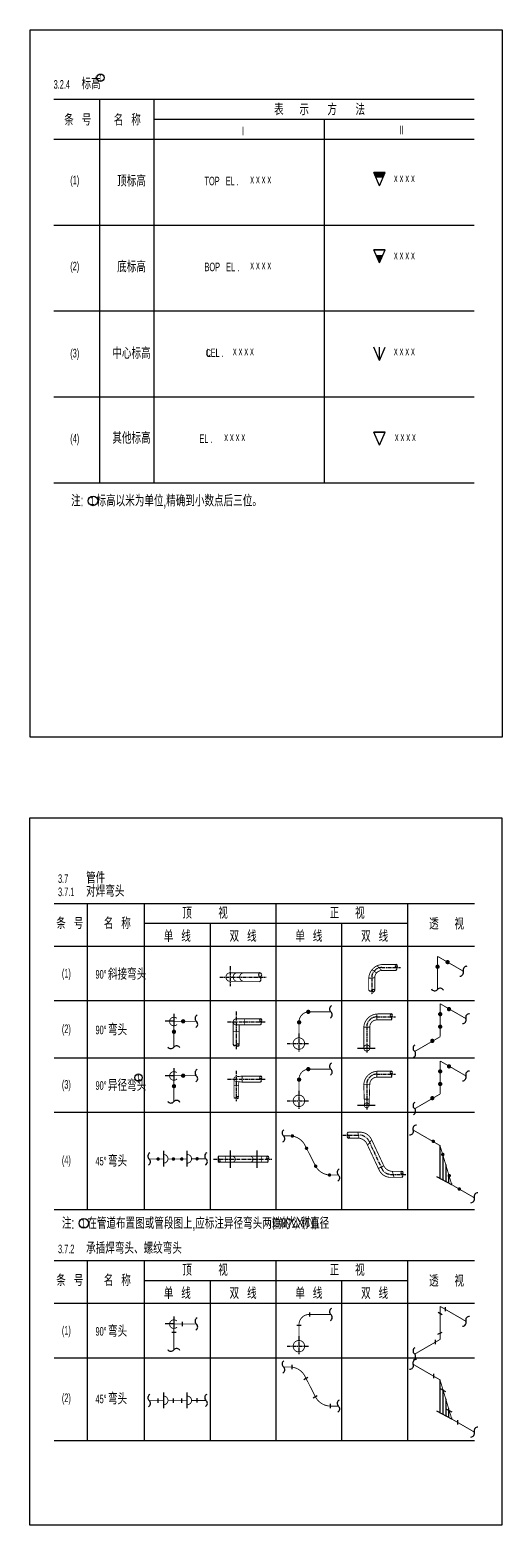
# Model space of a CAD drawing. Header units: inches. Extents: x -18 to 2014, y 4 to 801.
# Drawn here: x 542 to 707, y 279 to 801 of the extents above; entities that cross this region are included whole.
import ezdxf

# ---------------------------------------------------------------- set-up
doc = ezdxf.new("R2010")
doc.units = ezdxf.units.IN
doc.header["$MEASUREMENT"] = 0
doc.linetypes.add('CENTER', pattern=[2, 1.25, -0.25, 0.25, -0.25])
doc.layers.add('TEXT', color=6, linetype='Continuous')
doc.styles.get("Standard").update_dxf_attribs({"font": 'pdatxt.shx', "bigfont": 'hztxt.shx'})

# ---------------------------------------------------------------- blocks, each defined once
blk = doc.blocks.new('BZH')
at = {"layer": 'TEXT', "color": 6}
for centre, start, end in [((0.5330142281600274, 0.6703013697842835), 120.0646550722237, 231.5087731403127), ((-0.5614378965001379, -0.6466804327719728), 296.5830063715022, 49.03599266516452)]:
    blk.add_arc(centre, 0.8563924881481542, start, end, dxfattribs=at)

msp = doc.modelspace()

# ---------------------------------------------------------------- linework, layer by layer
at = {"color": 3}
for p, q in [((542.3260188772502, 801.3490613017178), (707.3260188772502, 801.3490613017178)), ((542.3260188772502, 554.3490613017178), (542.3260188772502, 801.3490613017178)), ((707.3260188772502, 801.3490613017178), (707.3260188772502, 554.3490613017178)), ((550.5862079255872, 777.1931770831769), (697.5862079255872, 777.1931770831769)), ((566.5862079255872, 777.1931770831769), (566.5862079255872, 643.1931770831768)), ((585.5862079255872, 777.1931770831769), (585.5862079255872, 643.1931770831768)), ((585.5862079255872, 770.1931770831769), (697.5862079255872, 770.1931770831769)), ((645.1579582771343, 770.1931770831767), (645.1579582771343, 643.1931770831769)), ((550.5862079255872, 763.1931770831769), (697.5862079255872, 763.1931770831769)), ((664.4432277658708, 746.9052077853365), (662.4432277658708, 751.5052077853364)), ((666.4432277658708, 751.5052077853364), (662.4432277658708, 751.5052077853364)), ((662.4432277658708, 751.5052077853364), (666.4432277658708, 751.5052077853364)), ((664.4432277658708, 746.9052077853365), (662.4432277658708, 751.5052077853364)), ((664.4432277658708, 746.9052077853365), (666.4432277658708, 751.5052077853364)), ((664.4432277658708, 746.9052077853365), (666.4432277658708, 751.5052077853364)), ((664.4432277658708, 746.9052077853365), (664.4432277658708, 746.9052077853365)), ((550.5862079255872, 733.1931770831769), (697.5862079255872, 733.1931770831769)), ((664.4432277658708, 719.9567895649908), (662.4432277658708, 724.5567895649909)), ((662.4432277658708, 724.5567895649909), (666.4432277658708, 724.5567895649909)), ((666.4432277658708, 724.5567895649909), (662.4432277658708, 724.5567895649909)), ((664.4432277658708, 719.9567895649908), (662.4432277658708, 724.5567895649909)), ((664.4432277658708, 719.9567895649908), (666.4432277658708, 724.5567895649909)), ((664.4432277658708, 719.9567895649908), (666.4432277658708, 724.5567895649909)), ((664.4432277658708, 719.9567895649908), (664.4432277658708, 719.9567895649908)), ((550.5862079255872, 703.1931770831769), (697.5862079255872, 703.1931770831769)), ((664.4432241129635, 685.9344131086324), (662.4432241129635, 690.5344131086325)), ((664.4432241129635, 685.9344131086324), (664.4432241129635, 690.5344131086325)), ((664.4432241129635, 685.9344131086324), (666.4432241129635, 690.5344131086325)), ((664.4432241129635, 685.9344131086324), (664.4432241129635, 685.9344131086324)), ((550.5862079255872, 673.1931770831769), (697.5862079255872, 673.1931770831769)), ((662.4432241129635, 660.8911522763827), (666.4432241129635, 660.8911522763827)), ((666.4432241129635, 660.8911522763827), (662.4432241129635, 660.8911522763827)), ((664.4432241129635, 656.2911522763827), (662.4432241129635, 660.8911522763827)), ((664.4432241129635, 656.2911522763827), (666.4432241129635, 660.8911522763827)), ((550.5862079255872, 643.1931770831769), (697.5862079255872, 643.1931770831769)), ((707.3260188772502, 554.3490613017178), (542.3260188772502, 554.3490613017178)), ((542.198173399108, 526.1755706798515), (707.198173399108, 526.1755706798515)), ((542.198173399108, 279.1755706798513), (542.198173399108, 526.1755706798515)), ((707.198173399108, 526.1755706798515), (707.198173399108, 279.1755706798513)), ((550.6797983532543, 496.2729696813786), (697.6797983532543, 496.2729696813786)), ((562.1820441867723, 496.2729696813786), (562.1820441867723, 389.3390052867763)), ((582.1865395067163, 496.2729696813786), (582.1865395067163, 389.3390052867763)), ((628.1865395067163, 496.2729696813786), (628.1865395067163, 389.3390052867763)), ((674.1865395067163, 496.2729696813786), (674.1865395067158, 389.3390052867763)), ((582.1865395067163, 489.3390052867763), (674.1865395067158, 489.3390052867763)), ((605.1865395067163, 489.3390052867763), (605.1865395067163, 389.3390052867763)), ((651.1865395067163, 489.3390052867763), (651.1865395067163, 389.3390052867763)), ((550.6797983532543, 481.3390052867763), (697.6797983532543, 481.3390052867763)), ((550.6797983532543, 462.3390052867763), (697.6797983532543, 462.3390052867763)), ((592.5558559727966, 455.1167827771433), (589.5085439465644, 455.1167827771433)), ((592.5558559727966, 457.7254810117565), (592.5558559727966, 453.5462787829495)), ((656.7216707592912, 445.793107204464), (662.9094213459508, 445.793107204464)), ((550.6797983532543, 442.3390052867763), (697.6797983532543, 442.3390052867763)), ((592.5558559727966, 438.7254810117565), (592.5558559727966, 434.5462787829495)), ((592.5558559727966, 436.1167827771433), (589.5085439465644, 436.1167827771433)), ((550.6797983532543, 423.3390052867763), (697.6797983532543, 423.3390052867763)), ((656.7216707592912, 425.793107204464), (662.9094213459508, 425.793107204464)), ((588.9810831194301, 404.4138809939922), (588.9810831194301, 409.8313364522464)), ((597.2355493208757, 404.4138809939922), (597.2355493208757, 409.8313364522464)), ((612.1941934431649, 410.0228020175445), (612.1941934431649, 403.8865809738044)), ((621.5106093469518, 410.0228020175445), (621.5106093469518, 403.8865809738044)), ((685.5974761783024, 411.7260846785999), (685.5974761783024, 400.2444692047367)), ((686.5974761783024, 408.4103834623791), (686.5974761783028, 399.7109490241446)), ((687.5974761783024, 405.0946822461593), (687.5974761783024, 399.1774288435524)), ((689.7243159945589, 398.0427168806924), (684.4697154191146, 400.8461523286435)), ((688.5974761783024, 401.778981029939), (688.5974761783024, 398.6439086629601)), ((688.5974761783024, 401.7789810299392), (688.5974761783024, 400.2444692047367)), ((689.5974761783028, 398.4632798137185), (689.5974761783028, 398.1103884823679)), ((550.6797983532543, 389.3390052867763), (697.6797983532543, 389.3390052867763)), ((550.6797983532543, 371.5797329328496), (697.6797983532543, 371.5797329328496)), ((562.1820441867723, 371.5797329328496), (562.1820441867723, 308.6964891629034)), ((582.1865395067163, 371.5797329328496), (582.1865395067163, 308.6964891629034)), ((628.1865395067163, 371.5797329328496), (628.1865395067163, 308.6964891629034)), ((674.1865395067163, 371.5797329328496), (674.1865395067158, 308.6964891629034)), ((582.1865395067163, 364.6457685382473), (674.1865395067158, 364.6457685382473)), ((605.1865395067163, 364.6457685382473), (605.1865395067163, 308.6964891629034)), ((651.1865395067163, 364.6457685382473), (651.1865395067163, 308.6964891629034)), ((550.6797983532543, 356.6457685382473), (697.6797983532543, 356.6457685382473)), ((687.5311251222798, 353.8312466701762), (687.5311251222798, 355.3312466701763)), ((592.5558559727966, 352.0322442632274), (592.5558559727966, 347.8530420344205)), ((595.5558559727966, 348.6735460286143), (595.5558559727966, 350.1735460286143)), ((640.0486357339188, 351.9751224557099), (640.0486357339188, 353.47512245571)), ((684.968004386818, 353.5648967447301), (686.3016817984859, 352.7137125944457)), ((592.5558559727966, 349.4235460286143), (589.5085439465644, 349.4235460286143)), ((593.3058559727962, 346.4235460286143), (591.8058559727962, 346.4235460286143)), ((637.0622577755454, 348.8605380289509), (635.5622577755454, 348.8605380289509)), ((684.8548443406813, 345.8187253984714), (686.3310216027954, 346.5071420594653)), ((683.9929644718815, 342.3479125628216), (683.9929644718815, 343.8479125628217)), ((550.6797983532543, 337.6457685382473), (697.6797983532543, 337.6457685382473)), ((633.9659935393989, 333.6613173026082), (633.9659935393989, 335.1613173026082)), ((638.0361208606206, 330.0393509793495), (639.433563664562, 330.8846034098253)), ((683.456879360023, 330.4443313336154), (683.456879360023, 331.9443313336155)), ((685.5974761783024, 329.8994314503233), (685.5974761783024, 318.4178159764602)), ((588.9810831194301, 320.0409047208951), (588.9810831194301, 325.4583601791491)), ((597.2355493208757, 320.0409047208951), (597.2355493208757, 325.4583601791491)), ((641.2992466824832, 323.6044582380126), (642.6966894864246, 324.4497106684883)), ((685.6352700809053, 326.8721066391834), (687.5789042919238, 325.7903107092654)), ((686.5974761783024, 326.5837302341027), (686.5974761783028, 317.884295795868)), ((587.0463811660608, 321.8996029555083), (587.0463811660608, 323.3996029555083)), ((592.3760376651222, 321.8996029555083), (592.3760376651222, 323.3996029555083)), ((595.3008473675064, 321.8996029555083), (595.3008473675064, 323.3996029555083)), ((600.6702512742446, 321.9701069497023), (600.6702512742446, 323.4701069497023)), ((647.3603185511598, 320.0034968017413), (647.3603185511598, 321.5034968017413)), ((689.7243159945589, 316.2160636524159), (684.4697154191146, 319.0194991003671)), ((687.5974761783024, 323.2680290178827), (687.5974761783024, 317.3507756152758)), ((687.8906601102436, 319.696556545213), (689.743555237929, 318.7783866945645)), ((688.5974761783024, 319.9523278016625), (688.5974761783024, 316.8172554346837)), ((688.5974761783024, 319.9523278016628), (688.5974761783024, 318.4178159764602)), ((689.5974761783028, 316.636626585442), (689.5974761783028, 316.2837352540914)), ((691.8198005778073, 314.2654891056733), (691.8198005778073, 315.7654891056733)), ((550.6797983532543, 308.6964891629034), (697.6797983532543, 308.6964891629034)), ((707.198173399108, 279.1755706798513), (542.198173399108, 279.1755706798513))]:
    msp.add_line(p, q, dxfattribs=at)
at = {"color": 3, "linetype": 'CENTER'}
for p, q in [((608.599070751036, 470.5573259001455), (624.8736104359115, 470.5573259001455)), ((612.2488977286449, 474.3404612728412), (612.2488977286449, 467.3562111514876)), ((661.7333887774217, 470.4113370181108), (661.7333887774217, 464.328386539776)), ((665.2333887774217, 473.9113370181108), (671.8230258031077, 473.9113370181108)), ((611.3354448279143, 454.928524182634), (624.4512192711687, 454.928524182634)), ((614.3615822454823, 458.5950444762928), (614.3615822454823, 445.3455737042992)), ((663.4930880044291, 456.6504678676854), (670.0827250301155, 456.6504678676854)), ((636.2585279670594, 450.8655744693497), (636.2585279670594, 444.5370723958568)), ((659.9930880044291, 453.1504678676854), (659.9930880044291, 444.2655854429532)), ((632.1263967399406, 447.3464023298808), (639.7644006904308, 447.3464023298808)), ((611.3354448279143, 434.928524182634), (624.4512192711687, 434.928524182634)), ((614.3615822454823, 437.861740417561), (614.3615822454823, 427.2621637999662)), ((663.4930880044291, 436.6504678676854), (670.0827250301155, 436.6504678676854)), ((636.2585279670594, 430.8655744693497), (636.2585279670594, 424.5370723958568)), ((659.9930880044291, 433.1504678676854), (659.9930880044291, 424.2655854429532)), ((632.1263967399406, 427.3464023298808), (639.7644006904308, 427.3464023298808)), ((651.6150689412653, 415.3559541236949), (657.5655143337809, 415.355954123695)), ((660.7375915884091, 413.3351180397873), (665.2388222601836, 403.6821977133571)), ((606.4164531203975, 406.9469944392376), (626.8476514076175, 406.9469944392376)), ((668.4108995148118, 401.6613616294495), (673.8494032664736, 401.6613616294495)), ((636.2585279670594, 345.1723377208207), (636.2585279670594, 338.8438356473277)), ((632.1263967399406, 341.6531655813517), (639.7644006904308, 341.6531655813517))]:
    msp.add_line(p, q, dxfattribs=at)
at = {"color": 3}
for points in [[(664.4432277658708, 749.7180258819786, 2.353205530903009, 4.000032460279035, 0), (664.4432277658708, 751.5052077853364, 2.4601, 2.4601, 0)], [(664.4432277658708, 719.9567895649908, 0, 2.4601, 0), (664.4432277658708, 722.7858816067115, 2.4601, 2.4601, 0)]]:
    msp.add_lwpolyline(points, format="xyseb", dxfattribs=at)
for points, const_width in [([(684.7214227500409, 477.8228886984462), (684.7214227500405, 466.2803308421452)], 0.3), ([(693.731187571762, 472.6210985532901), (684.7214227500409, 477.8228886984462)], 0.3), ([(662.7833887774219, 470.3613370181109), (660.6858979484347, 470.1197207741982)], 0.3), ([(663.4074739146546, 472.0138936518302), (661.8286163796016, 473.1457882676989)], 0.3), ([(665.2833887774219, 472.8613370181108), (663.6103710603167, 474.5113477372816)], 0.3), ([(685.6434127740928, 461.2617978243523), (685.6434127740923, 449.7192399680512)], 0.3), ([(694.6531775958139, 456.0600076791961), (685.6434127740928, 461.2617978243522)], 0.3), ([(600.3915343470782, 455.1167827771431), (592.5558559727966, 455.1167827771433)], 0.3), ([(617.3208863793744, 453.878524182634), (617.3208863793749, 455.978524182634)], 0.3), ([(636.3029238667215, 454.9124196434259), (636.3029238667215, 449.3789988687036)], 0.3), ([(647.4258461000014, 458.4124196434257), (639.8029238667215, 458.4124196434258)], 0.3), ([(663.5430880044293, 455.6004678676855), (663.5430880044293, 457.6844421854364)], 0.3), ([(592.5558559727966, 453.5462787829495), (592.5558559727962, 446.083362002421)], 0.3), ([(613.3115822454826, 451.6385210779939), (615.4115822454825, 451.6385210779939)], 0.3), ([(661.0430880044293, 453.1004678676855), (658.9591136866785, 453.1004678676855)], 0.3), ([(676.7277626530073, 444.5717869706421), (685.6434127740923, 449.7192399680512)], 0.3), ([(685.6434127740928, 441.2617978243523), (685.6434127740923, 429.7192399680512)], 0.3), ([(694.6531775958139, 436.0600076791961), (685.6434127740928, 441.2617978243522)], 0.3), ([(600.3915343470782, 436.1167827771431), (592.5558559727966, 436.1167827771433)], 0.3), ([(592.5558559727966, 434.5462787829495), (592.5558559727962, 427.083362002421)], 0.3), ([(614.3615822454823, 435.7685241826341), (616.402399290802, 435.978524182634)], 0.3), ([(614.3615822454823, 434.088524182634), (616.402399290802, 433.878524182634)], 0.3), ([(616.402399290802, 433.878524182634), (616.402399290802, 435.978524182634)], 0.3), ([(636.3029238667215, 434.9124196434259), (636.3029238667215, 429.3789988687036)], 0.3), ([(647.4258461000014, 438.4124196434257), (639.8029238667215, 438.4124196434258)], 0.3), ([(663.5430880044293, 435.6004678676855), (663.5430880044293, 437.6844421854364)], 0.3), ([(613.5215822454826, 432.6636728082162), (615.2015822454824, 432.6636728082162)], 0.24), ([(661.0430880044293, 433.1004678676855), (658.9591136866785, 433.1004678676855)], 0.3), ([(676.7277626530073, 424.5717869706421), (685.6434127740923, 429.7192399680512)], 0.3), ([(660.8787559262224, 427.9264595961609), (659.1160765844448, 427.9264595961609)], 0.3), ([(630.859837454279, 415.0893261181791), (633.0587933048256, 415.089326118179)], 0.3), ([(657.2842918600787, 414.2844146598897), (656.8760281916567, 416.4059541236949)], 0.3), ([(660.2759328049161, 411.8406368335914), (661.7188938521446, 413.7152202064045)], 0.3), ([(676.2338155229505, 417.1321966785684), (685.5974761783024, 411.7260846785999)], 0.3), ([(610.5290915568208, 407.9969944392377), (610.5290915568208, 405.8969944392375)], 0.3), ([(623.1062508511974, 407.9969944392377), (623.1062508511974, 405.8969944392375)], 0.3), ([(638.4066027141909, 411.8097919828983), (642.0230518943414, 404.7006857063172)], 0.3), ([(689.7243159945589, 398.0427168806924), (685.5974761783024, 411.7260846785999)], 0.3), ([(583.9402250809409, 407.0225792286056), (588.9810831194296, 407.0225792286054)], 0.3), ([(590.4794252655225, 407.0225792286056), (597.2355493208753, 407.0225792286054)], 0.3), ([(603.7764073593645, 407.0930832227991), (598.7355493208757, 407.0930832227993)], 0.3), ([(665.9462285516403, 404.6523285880663), (664.0659861613873, 403.7128411815391)], 0.3), ([(668.9563386654937, 402.7135406580673), (669.5003726783967, 400.6113616294495)], 0.3), ([(650.0653771202652, 401.4211515710363), (647.3708613037066, 401.4211515710364)], 0.3), ([(697.5791650361735, 393.5077176720723), (689.7243159945589, 398.0427168806924)], 0.3), ([(685.6434127740928, 355.5685610758233), (685.6434127740923, 344.0260032195222)], 0.3), ([(694.6531775958139, 350.366770930667), (685.6434127740928, 355.5685610758231)], 0.3), ([(647.4258461000014, 352.7191828948966), (639.8029238667215, 352.7191828948967)], 0.3), ([(600.3915343470782, 349.4235460286141), (592.5558559727966, 349.4235460286143)], 0.3), ([(592.5558559727966, 347.8530420344205), (592.5558559727962, 340.390125253892)], 0.3), ([(636.3029238667215, 349.2191828948968), (636.3029238667215, 343.6857621201745)], 0.3), ([(676.7277626530073, 338.878550222113), (685.6434127740923, 344.0260032195222)], 0.3), ([(630.859837454279, 334.4053777417952), (633.0587933048256, 334.4053777417951)], 0.3), ([(676.2338155229505, 335.3055434502919), (685.5974761783024, 329.8994314503233)], 0.3), ([(638.4066027141909, 331.1258436065144), (642.0230518943414, 324.0167373299333)], 0.3), ([(689.7243159945589, 316.2160636524159), (685.5974761783024, 329.8994314503233)], 0.3), ([(583.9402250809409, 322.6496029555083), (588.9810831194296, 322.6496029555081)], 0.3), ([(590.4794252655225, 322.6496029555084), (597.2355493208753, 322.6496029555081)], 0.3), ([(603.7764073593645, 322.7201069497019), (598.7355493208757, 322.7201069497021)], 0.3), ([(650.0653771202652, 320.7372031946524), (647.3708613037066, 320.7372031946525)], 0.3), ([(697.5791650361735, 311.6810644437957), (689.7243159945589, 316.2160636524159)], 0.3)]:
    msp.add_lwpolyline(points, dxfattribs=dict(at, const_width=const_width))
for points, const_width in [([(688.5887325273985, 475.590096357449, 1), (687.9392134745605, 475.965096357449, 1)], 0.75), ([(685.124308720037, 474.1679053240139, -1), (684.374308720037, 474.1679053240139, -1)], 0.75), ([(689.0768426533447, 459.1916004705493, 1), (688.4273236005062, 459.5666004705493, 1)], 0.75), ([(596.1654733494476, 455.1167827771433, 1), (595.4154733494476, 455.1167827771433, 1)], 0.75), ([(636.7058098367175, 454.7574362689937, -1), (635.9558098367175, 454.7574362689937, -1)], 0.75), ([(639.9125412433724, 458.4124196434259, 1), (639.1625412433724, 458.4124196434259, 1)], 0.75), ([(686.0462987440884, 457.60681444992, -1), (685.2962987440884, 457.60681444992, -1)], 0.75), ([(592.9587419427922, 451.4617994027111, -1), (592.2087419427922, 451.4617994027111, -1)], 0.75), ([(686.0462987440884, 453.2167811596909, -1), (685.2962987440884, 453.2167811596909, -1)], 0.75), ([(682.5896216864245, 448.0826227125962, -1), (683.239140739263, 448.4576227125962, -1)], 0.75), ([(639.9125412433724, 438.4124196434259, 1), (639.1625412433724, 438.4124196434259, 1)], 0.75), ([(689.0768426533447, 439.1916004705493, 1), (688.4273236005062, 439.5666004705493, 1)], 0.75), ([(596.1654733494476, 436.1167827771433, 1), (595.4154733494476, 436.1167827771433, 1)], 0.75), ([(636.7058098367175, 434.7574362689937, -1), (635.9558098367175, 434.7574362689937, -1)], 0.75), ([(686.0462987440884, 437.60681444992, -1), (685.2962987440884, 437.60681444992, -1)], 0.75), ([(686.0462987440884, 433.2167811596909, -1), (685.2962987440884, 433.2167811596909, -1)], 0.75), ([(592.9587419427922, 432.4617994027111, -1), (592.2087419427922, 432.4617994027111, -1)], 0.75), ([(682.5896216864245, 428.0826227125962, -1), (683.239140739263, 428.4576227125962, -1)], 0.75), ([(633.6659935393992, 415.0893261181789, 1), (634.2659935393991, 415.0893261181789, 1)], 0.6000000000000001), ([(682.9762382992072, 413.3669774377279, 1), (683.4958535414777, 413.066977437728, 1)], 0.6000000000000001), ([(586.746381166061, 407.0225792286054, 1), (587.346381166061, 407.0225792286054, 1)], 0.6000000000000001), ([(592.076037665122, 407.0225792286054, 1), (592.676037665122, 407.0225792286054, 1)], 0.6000000000000001), ([(595.0008473675067, 407.0225792286054, 1), (595.6008473675066, 407.0225792286054, 1)], 0.6000000000000001), ([(600.9702512742448, 407.0930832227993, 1), (600.3702512742444, 407.0930832227993, 1)], 0.6000000000000001), ([(638.6285543667751, 410.7840776082422, 1), (639.2285543667755, 410.7840776082422, 1)], 0.6000000000000001), ([(686.8784863023776, 408.5862764980072, 1), (686.2806026744862, 408.6366269448691, 1)], 0.6000000000000001), ([(641.8460386799312, 404.5169431554796, 1), (642.4460386799311, 404.5169431554796, 1)], 0.6000000000000001), ([(647.2592210351455, 401.4211515710365, 1), (646.6592210351452, 401.4211515710365, 1)], 0.6000000000000001), ([(689.1238898996495, 401.1993136234155, 1), (688.5260062717581, 401.2496640702774, 1)], 0.6000000000000001), ([(692.6046782812265, 396.3871274616197, 1), (692.0850630389556, 396.6871274616197, 1)], 0.6000000000000001)]:
    msp.add_lwpolyline(points, format="xyb", close=True, dxfattribs=dict(at, const_width=const_width))
for points, const_width in [([(612.2488977286449, 472.0573259001456, 1.000000000000152), (612.2488977286449, 469.0573259001454, 1.000000000000152)], 0.3), ([(614.7747535402419, 472.0573259001456, 1.000000000000152), (614.7747535402419, 469.0573259001454, 1.000000000000152)], 0.3), ([(617.0709930190361, 472.0573259001456, 1.000000000000152), (617.0709930190361, 469.0573259001454, 1.000000000000152)], 0.3), ([(592.5558559727966, 456.5462787829495, 1.000000000000152), (592.5558559727966, 453.5462787829493, 1.000000000000152)], 0.3), ([(592.5558559727962, 456.5462787829495, -0.1922375324952835), (593.5888929041959, 456.1338608250797, -1.000000000000152)], 0.3), ([(614.3615822454823, 455.978524182634, 0.9999999999998915), (614.3615822454823, 453.8785241826341, 0.9999999999998915)], 0.3), ([(639.8029238667215, 458.4124196434258, 0.4142135623730991), (636.3029238667215, 454.9124196434259, 0.4142135623730991)], 0.3), ([(593.6465243529843, 454.0165009018224, -0.2063841283326605), (592.5558559727962, 453.5462787829493, -1.000000000000152)], 0.3), ([(637.2515561083097, 445.6103449832804, 112.6945857557784), (637.1893253320928, 445.5762000066287, 112.6945857557784)], 0.3), ([(660.432418095154, 444.8394358400079, 301.6111954239818), (660.4197321857906, 444.8336934550783, 301.6111954239818)], 0.3), ([(592.5558559727966, 437.5462787829495, 1.000000000000152), (592.5558559727966, 434.5462787829493, 1.000000000000152)], 0.3), ([(592.5558559727962, 437.5462787829495, -0.1922375324952835), (593.5888929041959, 437.1338608250797, -1.000000000000152)], 0.3), ([(593.6465243529843, 435.0165009018224, -0.2063841283326605), (592.5558559727962, 434.5462787829493, -1.000000000000152)], 0.3), ([(614.3615822454823, 435.7685241826341, 0.9999999999998915), (614.3615822454823, 434.088524182634, 0.9999999999998915)], 0.24), ([(639.8029238667215, 438.4124196434258, 0.4142135623730991), (636.3029238667215, 434.9124196434259, 0.4142135623730991)], 0.3), ([(637.2515561083097, 425.6103449832804, 112.6945857557784), (637.1893253320928, 425.5762000066287, 112.6945857557784)], 0.3), ([(660.3445520770098, 425.0301701128984, 301.6111954239818), (660.3344033495188, 425.0255762049547, 301.6111954239818)], 0.24), ([(638.4066027141909, 411.8097919828983, 0.2822046840908022), (633.0587933048256, 415.089326118179, 0.2822046840908022)], 0.3), ([(588.9810831194296, 405.5930832227992, 1.000000000000152), (588.9810831194296, 408.5930832227994, 1.000000000000152)], 0.3), ([(597.2355493208753, 405.5930832227992, 1.000000000000152), (597.2355493208753, 408.5930832227994, 1.000000000000152)], 0.3), ([(612.9564463457542, 405.8969944392375, 1), (612.9564463457542, 407.9969944392375, 1)], 0.3), ([(619.1815053710048, 405.8969944392375, 1), (619.1815053710048, 407.9969944392375, 1)], 0.3), ([(642.0230518943414, 404.7006857063172, 0.2822046840908054), (647.3708613037066, 401.4211515710364, 0.2822046840908054)], 0.3), ([(592.5558559727966, 350.8530420344205, 1.000000000000152), (592.5558559727966, 347.8530420344203, 1.000000000000152)], 0.3), ([(592.5558559727962, 350.8530420344205, -0.1922375324952835), (593.5888929041959, 350.4406240765507, -1.000000000000152)], 0.3), ([(639.8029238667215, 352.7191828948967, 0.4142135623730991), (636.3029238667215, 349.2191828948968, 0.4142135623730991)], 0.3), ([(593.6465243529843, 348.3232641532935, -0.2063841283326605), (592.5558559727962, 347.8530420344203, -1.000000000000152)], 0.3), ([(637.2515561083097, 339.9171082347514, 112.6945857557784), (637.1893253320928, 339.8829632580997, 112.6945857557784)], 0.3), ([(638.4066027141909, 331.1258436065144, 0.2822046840908022), (633.0587933048256, 334.4053777417951, 0.2822046840908022)], 0.3), ([(588.9810831194296, 321.2201069497019, 1.000000000000152), (588.9810831194296, 324.2201069497021, 1.000000000000152)], 0.3), ([(597.2355493208753, 321.2201069497019, 1.000000000000152), (597.2355493208753, 324.2201069497021, 1.000000000000152)], 0.3), ([(642.0230518943414, 324.0167373299333, 0.2822046840908054), (647.3708613037066, 320.7372031946525, 0.2822046840908054)], 0.3)]:
    msp.add_lwpolyline(points, format="xyb", dxfattribs=dict(at, const_width=const_width))
at = {"color": 3, "linetype": 'Continuous'}
for points, const_width in [([(612.2488977286449, 472.0573259001456), (622.5467136244266, 472.0573259001455)], 0.3), ([(660.6833887774216, 469.9613370181108), (660.6833887774216, 465.9572143078154)], 0.3), ([(662.7833887774219, 470.3613370181108), (662.7833887774215, 465.9572143078154)], 0.3), ([(665.2833887774219, 472.8613370181108), (670.1941980350686, 472.8613370181108)], 0.3), ([(665.6833887774216, 474.9613370181108), (670.1941980350686, 474.9613370181108)], 0.3), ([(612.2488977286449, 469.0573259001455), (622.5467136244266, 469.0573259001455)], 0.3), ([(613.3115822454826, 454.928524182634), (613.3115822454821, 446.9744014723386)], 0.3), ([(614.3615822454823, 455.9785241826341), (622.8223915031291, 455.978524182634)], 0.3), ([(663.5430880044293, 455.6004678676855), (668.4538972620763, 455.6004678676855)], 0.3), ([(663.9430880044293, 457.7004678676855), (668.4538972620763, 457.7004678676855)], 0.3), ([(614.3615822454823, 453.8785241826341), (622.8223915031291, 453.8785241826341)], 0.3), ([(615.4115822454825, 453.8785241826341), (615.411582245482, 446.9744014723386)], 0.3), ([(658.9430880044293, 452.7004678676855), (658.9430880044289, 445.793107204464)], 0.3), ([(661.0430880044293, 453.1004678676855), (661.0430880044293, 445.793107204464)], 0.3), ([(613.5215822454826, 434.928524182634), (613.5215822454821, 428.5652260143978)], 0.24), ([(615.2015822454824, 434.088524182634), (615.201582245482, 428.5652260143978)], 0.24), ([(616.402399290802, 435.978524182634), (622.8223915031291, 435.978524182634)], 0.3), ([(616.402399290802, 433.878524182634), (622.8223915031291, 433.8785241826341)], 0.3), ([(663.5430880044293, 435.6004678676855), (668.4538972620763, 435.6004678676855)], 0.3), ([(663.9430880044293, 437.7004678676855), (668.4538972620763, 437.7004678676855)], 0.3), ([(658.9430880044293, 432.7004678676855), (659.1952700290723, 425.7409386810187)], 0.3), ([(661.0430880044293, 433.1004678676855), (660.8093414268438, 425.7409386810187)], 0.3), ([(653.5288266599883, 416.4059541236949), (657.5973678468209, 416.4059541236949)], 0.3), ([(653.5288266599883, 414.3059541236949), (656.8965905599326, 414.3059541236949)], 0.3), ([(661.675752888486, 413.807736301528), (665.907746034031, 404.7321977133572)], 0.3), ([(608.3302108391205, 407.9969944392375), (625.2188236395779, 407.9969944392375)], 0.3), ([(660.0686678145609, 412.2851180397873), (664.3006609601063, 403.2095794516163)], 0.3), ([(608.3302108391205, 405.8969944392375), (625.2188236395779, 405.8969944392375)], 0.3), ([(669.0798232886597, 402.7113616294495), (672.220575498434, 402.7113616294495)], 0.3), ([(668.3790460017714, 400.6113616294495), (672.220575498434, 400.6113616294495)], 0.3)]:
    msp.add_lwpolyline(points, dxfattribs=dict(at, const_width=const_width))
at = {"color": 3, "linetype": 'Continuous', "const_width": 0.3}
for points in [[(665.6833887774216, 474.9613370181108, 0.4142135623730965), (660.6833887774216, 469.9613370181108, 0.4142135623730965)], [(665.2833887774219, 472.8613370181108, 0.4142135623730921), (662.7833887774219, 470.3613370181108, 0.4142135623730921)], [(663.9430880044293, 457.7004678676855, 0.4142135623730965), (658.9430880044293, 452.7004678676855, 0.4142135623730965)], [(663.5430880044293, 455.6004678676855, 0.4142135623730921), (661.0430880044293, 453.1004678676855, 0.4142135623730921)], [(663.9430880044293, 437.7004678676855, 0.4142135623730965), (658.9430880044293, 432.7004678676855, 0.4142135623730965)], [(663.5430880044293, 435.6004678676855, 0.4142135623730921), (661.0430880044293, 433.1004678676855, 0.4142135623730921)], [(660.0686678145609, 412.2851180397873, 0.291473419586087), (656.8965905599326, 414.3059541236949, 0.291473419586087)], [(661.675752888486, 413.807736301528, 0.2914734195860892), (657.5973678468209, 416.4059541236949, 0.2914734195860892)], [(664.3006609601063, 403.2095794516163, 0.291473419586087), (668.3790460017714, 400.6113616294495, 0.291473419586087)], [(665.907746034031, 404.7321977133572, 0.2914734195860896), (669.0798232886597, 402.7113616294495, 0.2914734195860896)]]:
    msp.add_lwpolyline(points, format="xyb", dxfattribs=at)
at = {"color": 3}
for centre, radius in [((566.9192341817762, 784.6504021853895), 1.284043511688708), ((564.289227512109, 636.8657810809544), 1.682416818824947), ((580.1662762454758, 435.4499995319348), 1.284043511688708), ((561.0607929141717, 384.5571345944974), 1.682416818824947)]:
    msp.add_circle(centre, radius, dxfattribs=at)
at = {"color": 3, "linetype": 'CENTER'}
for centre, start, end in [((665.2333887774217, 470.4113370181108), 90, 180), ((663.4930880044291, 453.1504678676854), 90, 180), ((663.4930880044291, 433.1504678676854), 90, 180), ((657.5655143337809, 411.855954123695), 24.99999999999569, 90), ((668.4108995148118, 405.1613616294495), 204.9999999999957, 270)]:
    msp.add_arc(centre, 3.5, start, end, dxfattribs=at)
at = {"color": 3}
for points in [[(662.4432241129635, 690.5344131086325), (666.4432241129635, 690.5344131086325), (666.4432241129635, 690.5344131086325), (662.4432241129635, 690.5344131086325)], [(662.4432241129635, 660.8911522763827), (666.4432241129635, 660.8911522763827), (666.4432241129635, 660.8911522763827), (662.4432241129635, 660.8911522763827)], [(666.4432241129635, 660.8911522763827), (666.4432241129635, 660.8911522763827), (662.4432241129635, 660.8911522763827), (666.4432241129635, 660.8911522763827)], [(662.4432241129635, 660.8911522763827), (662.4432241129635, 660.8911522763827), (666.4432241129635, 660.8911522763827)]]:
    msp.add_solid(points, dxfattribs=at)
at = {"layer": 'TEXT', "color": 3}
for centre, radius, start, end in [((622.9905558777838, 471.2952178577944), 0.8368657325077827, 114.4019732213408, 241.8521005689179), ((622.2009744365556, 469.8194339424966), 0.8368657325077827, 294.4019732213408, 69.48380954335941), ((622.5061656772065, 471.3243269676844), 0.7459970095875951, 284.842137480507, 79.28872294194213), ((670.5048876124184, 474.427861388465), 0.5858060127554479, 114.4019732213408, 241.8521005689179), ((669.9521806035588, 473.3948126477565), 0.5858060127554479, 294.4019732213408, 69.48380954335941), ((670.1658144720146, 474.4482377653881), 0.5221979067113165, 284.842137480507, 79.28872294194213), ((661.2168644070676, 466.1992317393252), 0.5858060127554479, 204.4019732213434, 339.4838095433589), ((662.2499131477758, 465.6465247304654), 0.5858060127554479, 24.40197322134345, 151.8521005689186), ((662.270289524699, 465.9855978708695), 0.5221979067113165, 194.8421374805056, 349.2887229419409), ((623.133081080479, 455.4450485529883), 0.5858060127554479, 114.4019732213408, 241.8521005689179), ((622.5803740716193, 454.4119998122798), 0.5858060127554479, 294.4019732213408, 69.48380954335941), ((622.7940079400752, 455.4654249299113), 0.5221979067113165, 284.842137480507, 79.28872294194213), ((668.7645868394262, 457.1669922380398), 0.5858060127554479, 114.4019732213408, 241.8521005689179), ((668.2118798305661, 456.1339434973312), 0.5858060127554479, 294.4019732213408, 69.48380954335941), ((668.425513699022, 457.1873686149627), 0.5221979067113165, 284.842137480507, 79.28872294194213), ((613.8450578751282, 447.2164189038484), 0.5858060127554479, 204.4019732213434, 339.4838095433589), ((614.8781066158364, 446.6637118949887), 0.5858060127554479, 24.40197322134345, 151.8521005689186), ((614.8984829927596, 447.0027850353927), 0.5221979067113165, 194.8421374805056, 349.2887229419409), ((623.133081080479, 435.4450485529883), 0.5858060127554479, 114.4019732213408, 241.8521005689179), ((622.5803740716193, 434.4119998122798), 0.5858060127554479, 294.4019732213408, 69.48380954335941), ((622.7940079400752, 435.4654249299113), 0.5221979067113165, 284.842137480507, 79.28872294194213), ((668.7645868394262, 437.1669922380398), 0.5858060127554479, 114.4019732213408, 241.8521005689179), ((668.2118798305661, 436.1339434973312), 0.5858060127554479, 294.4019732213408, 69.48380954335941), ((668.425513699022, 437.1873686149627), 0.5221979067113165, 284.842137480507, 79.28872294194213), ((613.9483627491987, 428.7588399596055), 0.4686448102043583, 204.4019732213434, 339.4838095433589), ((614.7748017417658, 428.3166743525177), 0.4686448102043583, 24.40197322134345, 151.8521005689186), ((614.7911028433042, 428.587932864841), 0.4177583253690532, 194.8421374805056, 349.2887229419409), ((653.7708440914981, 415.8724784940492), 0.5858060127554479, 114.4019732213408, 249.4838095433594), ((653.7708440914981, 414.8394297533408), 0.5858060127554479, 118.1478994310819, 245.5980267786592), ((653.4317709510939, 414.8190533764177), 0.5221979067113165, 280.7112770580579, 75.15786251949297), ((608.5722282706303, 407.4635188095918), 0.5858060127554479, 114.4019732213408, 249.4838095433594), ((625.5295132169282, 407.4635188095918), 0.5858060127554479, 114.4019732213408, 241.8521005689179), ((625.1904400765239, 407.4838951865149), 0.5221979067113165, 284.842137480507, 79.28872294194213), ((608.5722282706303, 406.4304700688834), 0.5858060127554479, 118.1478994310819, 245.5980267786592), ((608.233155130226, 406.4100936919603), 0.5221979067113165, 280.7112770580579, 75.15786251949297), ((624.9768062080681, 406.4304700688834), 0.5858060127554479, 294.4019732213408, 69.48380954335941), ((672.5312650757838, 402.1778859998038), 0.5858060127554479, 114.4019732213408, 241.8521005689179), ((672.19219193538, 402.1982623767267), 0.5221979067113165, 284.842137480507, 79.28872294194213), ((671.9785580669242, 401.1448372590954), 0.5858060127554479, 294.4019732213408, 69.48380954335941)]:
    msp.add_arc(centre, radius, start, end, dxfattribs=at)

# ---------------------------------------------------------------- block references
at = {"color": 3, "yscale": 1.5, "zscale": 1.5}
for p, xscale, rotation in [((693.731187571762, 472.6210985532901), 1.499999999999926, 149.9999999999984), ((684.7030985543562, 466.2596771217085), 1.5, 90), ((647.4258461000014, 458.4124196434257), 1.5, 180), ((600.3915343470782, 455.1167827771431), 1.5, 180), ((694.6531775958139, 456.0600076791961), 1.499999999999926, 149.9999999999984), ((592.5375317771119, 446.0627082819843), 1.5, 90), ((647.4258461000014, 438.4124196434257), 1.5, 180), ((600.3915343470782, 436.1167827771431), 1.5, 180), ((694.6531775958139, 436.0600076791961), 1.499999999999926, 149.9999999999984), ((592.5375317771119, 427.0627082819843), 1.5, 90), ((676.2338155229514, 417.1321966785678), 1.499999999999927, 329.9999999999984), ((603.7764073593645, 407.0930832227991), 1.5, 180), ((650.0653771202652, 401.4211515710363), 1.5, 180), ((697.5791650361735, 393.5077176720723), 1.499999999999926, 149.9999999999984), ((600.3915343470782, 349.4235460286141), 1.5, 180), ((647.4258461000014, 352.7191828948966), 1.5, 180), ((694.6531775958139, 350.366770930667), 1.499999999999926, 149.9999999999984), ((592.5375317771119, 340.3694715334553), 1.5, 90), ((676.2338155229514, 335.3055434502913), 1.499999999999927, 329.9999999999984), ((603.7764073593645, 322.7201069497019), 1.5, 180), ((650.0653771202652, 320.7372031946524), 1.5, 180), ((697.5791650361735, 311.6810644437957), 1.499999999999926, 149.9999999999984)]:
    msp.add_blockref('BZH', p, dxfattribs=dict(at, xscale=xscale, rotation=rotation))
at = {"color": 3, "xscale": 1.5, "yscale": 1.5, "zscale": 1.5}
for p in [(676.6542112951971, 444.6991816593351), (676.6542112951971, 424.6991816593351), (630.859837454279, 415.0893261181791), (583.9402250809409, 407.0225792286056), (676.6542112951971, 339.0059449108061), (630.859837454279, 334.4053777417952), (583.9402250809409, 322.6496029555083)]:
    msp.add_blockref('BZH', p, dxfattribs=at)

# ---------------------------------------------------------------- texts
at = {"color": 3, "width": 0.62}
for s, height, p in [('3.2.4', 3, (550.513927737663, 780.8236115574958)), ('标高', 4, (560.2452344051322, 780.6122590537396)), ('1', 2.1, (566.3583464978157, 783.5349332854281)), ('表      示       方       法', 4, (627.5827592571992, 771.5595768889715)), ('条   号', 4, (554.220669482274, 767.9511764522191)), ('名   称', 4, (571.5394291940303, 767.9511764522191)), ('II', 3, (671.4701283511455, 764.8757544824961)), ('I', 3, (616.3316232291373, 764.5530603839139)), ('(1)', 3, (556.3290307047884, 747.3960569759373)), ('顶标高', 4, (572.7137400378116, 746.6457263726783)), ('TOP   EL .  ', 3, (603.2670251950477, 747.0789190965369)), ('x x x x', 3, (619.2813862017211, 747.753804680429)), ('x x x x', 3, (669.5066869274038, 748.1827041048786)), ('底标高', 4, (572.7137400378116, 716.6574452668559)), ('x x x x', 3, (669.5066869274038, 721.2342858845328)), ('(2)', 3, (556.3290307047884, 717.3572513531427)), ('BOP   EL .  ', 3, (603.2670251950482, 717.0789190965369)), ('x x x x', 3, (619.2813862017211, 717.753804680429)), ('(3)', 3, (556.3290307047884, 686.9583916068485)), ('中心标高', 4, (571.0283250553276, 686.4693087413506)), ('C', 2.480057676036267, (603.6398822263715, 687.3384930946745)), ('L  ', 3, (604.0295285230847, 687.0789190965369)), ('   EL .  ', 3, (603.2670251950482, 687.0789190965369)), ('x x x x', 3, (613.2138995705947, 687.753804680429)), ('x x x x', 3, (669.5066869274038, 687.753804680429)), ('(4)', 3, (556.3290307047884, 657.1847030566497)), ('其他标高', 4, (571.0283250553276, 656.8419716786906)), ('      EL .  ', 3, (597.1995422168285, 657.0789190965369)), ('x x x x', 3, (610.1801599079387, 657.753804680429)), ('x x x x', 3, (669.8437735768081, 657.753804680429)), ('注:     标高以米为单位,精确到小数点后三位。', 4, (556.6197108175589, 634.9341183011549)), ('1', 3, (563.3539188162337, 635.4326128560026)), ('管件', 4, (561.869164680878, 503.2454269237828)), ('3.7', 3, (552.0443107057378, 503.4567794275389)), ('3.7.1', 3, (552.0443107057378, 498.8265274213964)), ('对焊弯头', 4, (561.869164680878, 498.6151749176402)), ('条   号', 4, (551.4392683005777, 487.349963123201)), ('名   称', 4, (568.0478114754138, 487.349963123201)), ('顶          视', 4, (595.5125945353799, 490.9421475386399)), ('正      视', 4, (647.0381001909924, 490.9421475386399)), ('透      视', 4, (681.7859734747636, 487.159012165944)), ('单   线', 4, (589.0163551945303, 482.8597339203516)), ('双   线', 4, (612.0163551945303, 482.8597339203516)), ('单   线', 4, (635.0163551945303, 482.8597339203516)), ('双   线', 4, (658.0163551945303, 482.8597339203516)), ('(1)', 3, (553.3923626906281, 470.3990103830263)), ('90%%d', 3, (565.1486158441413, 470.0164999492725)), ('斜接弯头', 4, (569.501833033538, 469.609103960994)), ('弯头', 4, (569.501833033538, 450.1972995183388)), ('(2)', 3, (553.3923626906281, 450.9872059403711)), ('90%%d', 3, (565.1486158441413, 450.6046955066171)), ('(3)', 3, (553.3923626906281, 431.5754014977159)), ('90%%d', 3, (565.1486158441413, 431.1928910639618)), ('异径弯头', 4, (569.501833033538, 430.7854950756835)), ('1', 2.1, (579.6053885615153, 434.3345306319732)), ('(4)', 3, (553.3923626906281, 405.1626201301019)), ('45%%d', 3, (565.1486158441413, 404.7801096963479)), ('弯头', 4, (569.501833033538, 404.3727137080694)), ('注:     在管道布置图或管段图上,应标注异径弯头两端的公称直径', 4, (553.3912762196211, 382.6254718146977)), ('[DN(大)X(小)]。', 3, (627.1900838848711, 383.3285195231206)), ('1', 3, (560.1254842182958, 383.1239663695456)), ("'", 3, (627.1900838848711, 380.3285195231206)), ('3.7.2', 3, (552.0443107057378, 374.1332906728674)), ('承插焊弯头、螺纹弯头', 4, (561.869164680878, 373.9219381691112)), ('条   号', 4, (551.4392683005777, 362.656726374672)), ('名   称', 4, (568.0478114754138, 362.656726374672)), ('顶          视', 4, (595.5125945353799, 366.2489107901109)), ('正      视', 4, (647.0381001909924, 366.2489107901109)), ('透      视', 4, (681.7859734747636, 362.465775417415)), ('单   线', 4, (589.0163551945303, 358.1664971718226)), ('双   线', 4, (612.0163551945303, 358.1664971718226)), ('单   线', 4, (635.0163551945303, 358.1664971718226)), ('双   线', 4, (658.0163551945303, 358.1664971718226)), ('(1)', 3, (553.3923626906281, 345.7057736344973)), ('90%%d', 3, (565.1486158441413, 345.3232632007434)), ('弯头', 4, (569.501833033538, 344.915867212465)), ('(2)', 3, (553.3923626906281, 322.117642475817)), ('45%%d', 3, (565.1486158441413, 321.735132042063)), ('弯头', 4, (569.501833033538, 321.3277360537846))]:
    msp.add_text(s, height=height, dxfattribs=at).set_placement(p)

doc.saveas('drawing.dxf')
